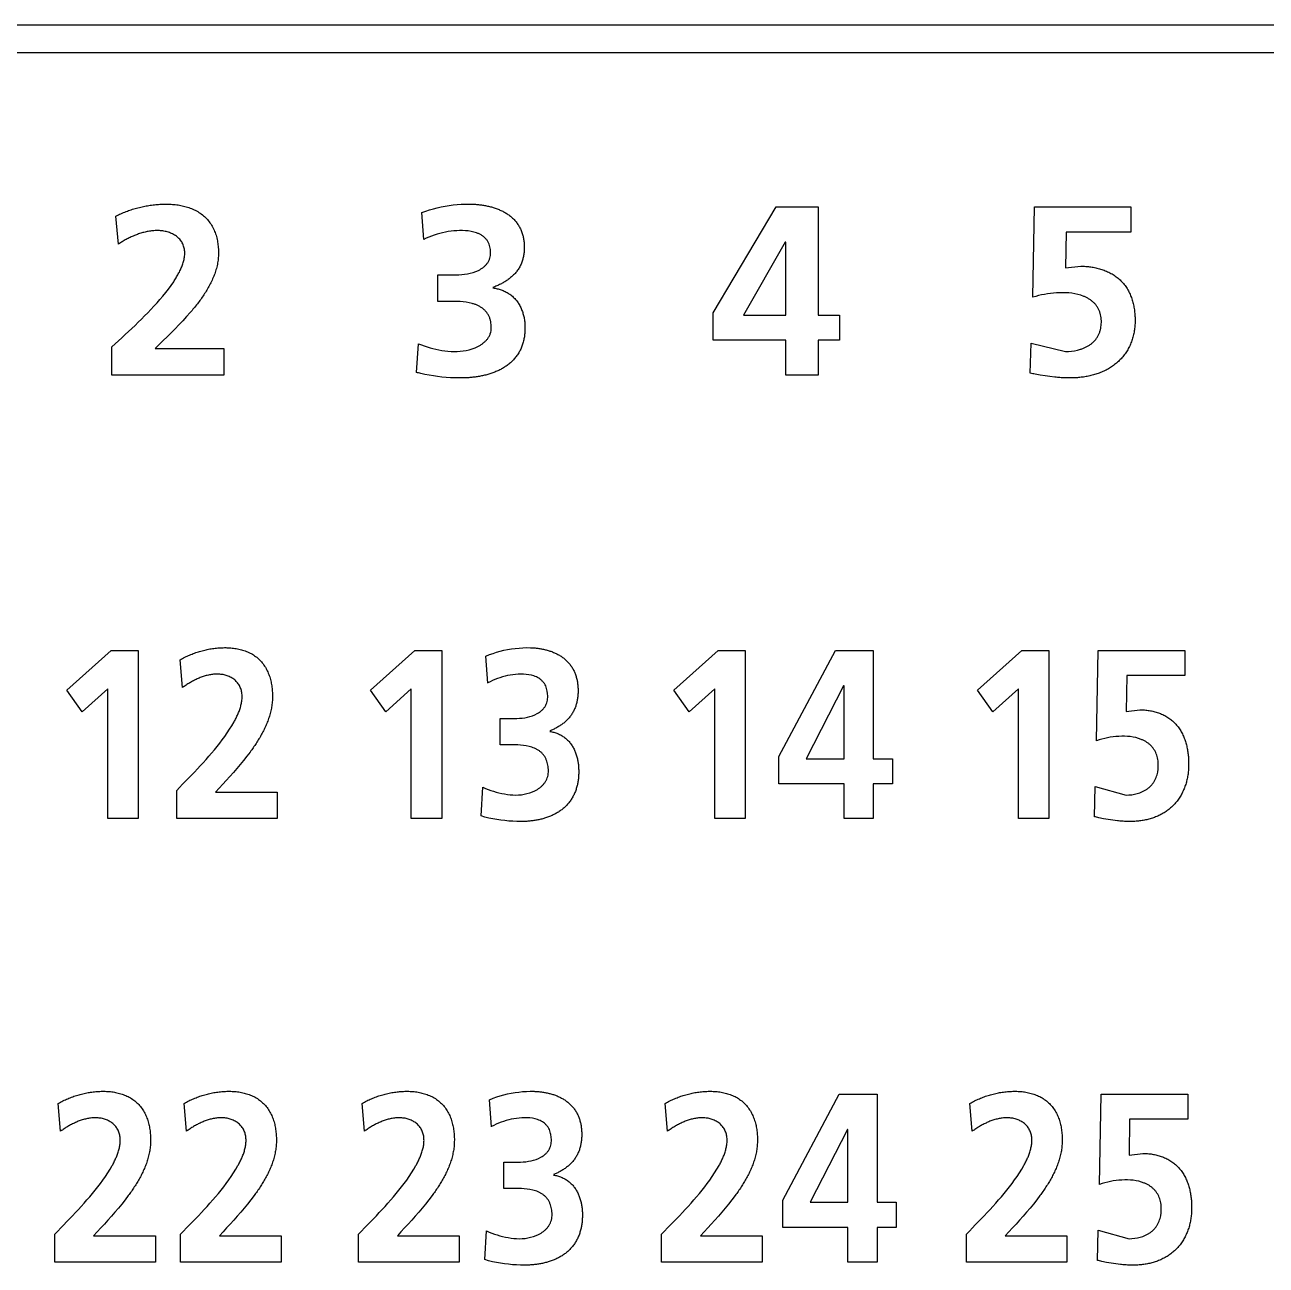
# Model space of a CAD drawing. Extents: x 147 to 432, y 261 to 358.
# Drawn here: x 264.34 to 277.62, y 288.85 to 302.13 of the extents above; entities that cross this region are included whole.
import ezdxf

# ---------------------------------------------------------------- set-up
doc = ezdxf.new("R2010")
doc.units = 0
doc.header["$MEASUREMENT"] = 0
doc.layers.get('0').update_dxf_attribs({"linetype": 'CONTINUOUS'})

msp = doc.modelspace()

# ---------------------------------------------------------------- linework, layer by layer
at = {"color": 7, "linetype": 'Continuous'}
for p, q in [((257.50511, 302.1266), (311.80602, 302.1266)), ((311.80602, 301.82653), (257.50511, 301.82653)), ((271.70545, 299.04169), (272.37828, 300.17616)), ((272.37828, 300.17616), (272.827, 300.17616)), ((272.827, 300.17616), (272.827, 299.01843)), ((275.12505, 299.20929), (275.14297, 300.17616)), ((275.14297, 300.17616), (276.17701, 300.17616)), ((276.17701, 300.17616), (276.17701, 299.90795)), ((265.33926, 299.77911), (265.31084, 300.07814)), ((268.60745, 299.82803), (268.58678, 300.1169)), ((275.48334, 299.90795), (275.47559, 299.52383)), ((276.17701, 299.90795), (275.48334, 299.90795)), ((272.47629, 299.79978), (272.03032, 299.01843)), ((272.48146, 299.79978), (272.47629, 299.79978)), ((272.48146, 299.01843), (272.48146, 299.79978)), ((275.47559, 299.52383), (275.64061, 299.54191)), ((268.75696, 299.16536), (268.75696, 299.44907)), ((268.75696, 299.44907), (268.92198, 299.44907)), ((268.93232, 299.16536), (268.75696, 299.16536)), ((271.70545, 298.75023), (271.70545, 299.04169)), ((272.03032, 299.01843), (272.48146, 299.01843)), ((272.827, 299.01843), (273.05644, 299.01843)), ((273.05644, 299.01843), (273.05644, 298.75023)), ((268.5301, 298.40486), (268.5506, 298.71165)), ((272.48146, 298.75023), (271.70545, 298.75023)), ((272.48146, 298.37644), (272.48146, 298.75023)), ((273.05644, 298.75023), (272.827, 298.75023)), ((272.827, 298.75023), (272.827, 298.37644)), ((275.09921, 298.39711), (275.10696, 298.7194)), ((275.10696, 298.7194), (275.47559, 298.62914)), ((265.26967, 298.37644), (265.26967, 298.67806)), ((265.73114, 298.66014), (266.46598, 298.66014)), ((266.46598, 298.66014), (266.46598, 298.37644)), ((266.46598, 298.37644), (265.26967, 298.37644)), ((272.827, 298.37644), (272.48146, 298.37644)), ((264.7877, 295.00421), (265.26105, 295.42709)), ((265.26105, 295.42709), (265.54872, 295.42709)), ((265.54872, 295.42709), (265.54872, 293.62737)), ((268.03763, 295.00421), (268.51081, 295.42709)), ((268.51081, 295.42709), (268.79865, 295.42709)), ((268.79865, 295.42709), (268.79865, 293.62737)), ((271.2848, 295.00421), (271.75816, 295.42709)), ((271.75816, 295.42709), (272.04582, 295.42709)), ((272.04582, 295.42709), (272.04582, 293.62737)), ((272.40721, 294.29262), (273.01286, 295.42709)), ((273.01286, 295.42709), (273.41646, 295.42709)), ((273.41646, 295.42709), (273.41646, 294.26937)), ((274.53577, 295.00421), (275.00895, 295.42709)), ((275.00895, 295.42709), (275.29662, 295.42709)), ((275.29662, 295.42709), (275.29662, 293.62737)), ((275.80821, 294.46023), (275.82458, 295.42709)), ((275.82458, 295.42709), (276.75493, 295.42709)), ((276.75493, 295.42709), (276.75493, 295.15889)), ((266.02449, 295.03004), (265.99899, 295.32908)), ((269.29113, 295.07896), (269.27252, 295.36784)), ((276.13085, 295.15889), (276.12378, 294.77476)), ((276.75493, 295.15889), (276.13085, 295.15889)), ((264.95013, 294.76959), (264.7877, 295.00421)), ((265.22385, 295.01712), (264.95013, 294.76959)), ((265.22385, 293.62737), (265.22385, 295.01712)), ((268.20006, 294.76959), (268.03763, 295.00421)), ((268.47378, 295.01712), (268.20006, 294.76959)), ((268.47378, 293.62737), (268.47378, 295.01712)), ((271.44724, 294.76959), (271.2848, 295.00421)), ((271.72095, 295.01712), (271.44724, 294.76959)), ((271.72095, 293.62737), (271.72095, 295.01712)), ((273.10088, 295.05071), (272.69953, 294.26937)), ((273.10554, 295.05071), (273.10088, 295.05071)), ((273.10554, 294.26937), (273.10554, 295.05071)), ((274.6982, 294.76959), (274.53577, 295.00421)), ((274.97192, 295.01712), (274.6982, 294.76959)), ((274.97192, 293.62737), (274.97192, 295.01712)), ((276.12378, 294.77476), (276.27227, 294.79285)), ((269.42566, 294.4163), (269.42566, 294.7)), ((269.42566, 294.7), (269.57414, 294.7)), ((269.58344, 294.4163), (269.42566, 294.4163)), ((272.40721, 294.00117), (272.40721, 294.29262)), ((272.69953, 294.26937), (273.10554, 294.26937)), ((273.41646, 294.26937), (273.62299, 294.26937)), ((273.62299, 294.26937), (273.62299, 294.00117)), ((265.96196, 293.62737), (265.96196, 293.92899)), ((269.22154, 293.6558), (269.24014, 293.96258)), ((273.10554, 294.00117), (272.40721, 294.00117)), ((273.10554, 293.62737), (273.10554, 294.00117)), ((273.41646, 294.00117), (273.41646, 293.62737)), ((273.62299, 294.00117), (273.41646, 294.00117)), ((275.78513, 293.64804), (275.79202, 293.97033)), ((275.79202, 293.97033), (276.12378, 293.88007)), ((266.37726, 293.91108), (267.03838, 293.91108)), ((267.03838, 293.91108), (267.03838, 293.62737)), ((265.54872, 293.62737), (265.22385, 293.62737)), ((267.03838, 293.62737), (265.96196, 293.62737)), ((268.79865, 293.62737), (268.47378, 293.62737)), ((272.04582, 293.62737), (271.72095, 293.62737)), ((273.41646, 293.62737), (273.10554, 293.62737)), ((275.29662, 293.62737), (274.97192, 293.62737)), ((269.3304, 290.32887), (269.3118, 290.61774)), ((272.44925, 289.54252), (273.05472, 290.67699)), ((273.05472, 290.67699), (273.45849, 290.67699)), ((273.45849, 290.67699), (273.45849, 289.51927)), ((275.84025, 289.71013), (275.85662, 290.67699)), ((275.85662, 290.67699), (276.78696, 290.67699)), ((276.78696, 290.67699), (276.78696, 290.40879)), ((264.72, 290.27995), (264.69451, 290.57898)), ((266.06686, 290.27995), (266.0412, 290.57898)), ((267.97148, 290.27995), (267.94599, 290.57898)), ((271.2159, 290.27995), (271.19041, 290.57898)), ((274.47823, 290.27995), (274.45257, 290.57898)), ((276.16271, 290.40879), (276.15582, 290.02466)), ((276.78696, 290.40879), (276.16271, 290.40879)), ((273.14292, 290.30062), (272.74156, 289.51927)), ((273.14757, 290.30062), (273.14292, 290.30062)), ((273.14757, 289.51927), (273.14757, 290.30062)), ((269.46493, 289.6662), (269.46493, 289.94991)), ((269.46493, 289.94991), (269.61341, 289.94991)), ((276.15582, 290.02466), (276.30431, 290.04275)), ((269.62272, 289.6662), (269.46493, 289.6662)), ((272.44925, 289.25107), (272.44925, 289.54252)), ((272.74156, 289.51927), (273.14757, 289.51927)), ((273.45849, 289.51927), (273.66502, 289.51927)), ((273.66502, 289.51927), (273.66502, 289.25107)), ((264.6573, 288.87728), (264.6573, 289.17889)), ((265.07261, 289.16098), (265.73389, 289.16098)), ((265.73389, 289.16098), (265.73389, 288.87728)), ((266.00416, 288.87728), (266.00416, 289.17889)), ((266.41947, 289.16098), (267.08058, 289.16098)), ((267.08058, 289.16098), (267.08058, 288.87728)), ((267.90878, 288.87728), (267.90878, 289.17889)), ((268.32409, 289.16098), (268.98537, 289.16098)), ((268.98537, 289.16098), (268.98537, 288.87728)), ((269.26081, 288.9057), (269.27924, 289.21248)), ((271.1532, 288.87728), (271.1532, 289.17889)), ((271.56851, 289.16098), (272.22979, 289.16098)), ((272.22979, 289.16098), (272.22979, 288.87728)), ((273.14757, 289.25107), (272.44925, 289.25107)), ((273.14757, 288.87728), (273.14757, 289.25107)), ((273.45849, 289.25107), (273.45849, 288.87728)), ((273.66502, 289.25107), (273.45849, 289.25107)), ((274.41553, 288.87728), (274.41553, 289.17889)), ((274.83084, 289.16098), (275.49195, 289.16098)), ((275.49195, 289.16098), (275.49195, 288.87728)), ((275.81717, 288.89795), (275.82406, 289.22023)), ((275.82406, 289.22023), (276.15582, 289.12997)), ((265.73389, 288.87728), (264.6573, 288.87728)), ((267.08058, 288.87728), (266.00416, 288.87728)), ((268.98537, 288.87728), (267.90878, 288.87728)), ((272.22979, 288.87728), (271.1532, 288.87728)), ((273.45849, 288.87728), (273.14757, 288.87728)), ((275.49195, 288.87728), (274.41553, 288.87728))]:
    msp.add_line(p, q, dxfattribs=at)
for points in [[(265.31084, 300.07814, -0.012798), (265.364811, 300.103814, -0.012613), (265.420022, 300.126702, -0.012364), (265.476306, 300.146809, -0.012262), (265.533511, 300.164123, -0.012268), (265.591495, 300.178612, -0.012387), (265.650123, 300.190227, -0.012534), (265.70892, 300.198858, -0.012957), (265.768419, 300.204514, -0.013388), (265.82813, 300.207039, -0.014825), (265.887886, 300.206209, -0.017167), (265.947467, 300.201562, -0.019755), (266.00654, 300.192539, -0.022338), (266.063967, 300.178747, -0.025989), (266.120446, 300.159261, -0.029446), (266.174416, 300.133648, -0.032793), (266.224775, 300.101527, -0.035257), (266.270308, 300.062879, -0.035342), (266.309316, 300.018894, -0.034977), (266.342241, 299.969067, -0.032674), (266.368145, 299.915244, -0.029471), (266.387184, 299.85862, -0.025165), (266.399907, 299.800249, -0.021548), (266.407198, 299.740938, -0.022114), (266.4093, 299.6811, -0.022816), (266.406034, 299.62143, -0.023834), (266.39723, 299.562329, -0.022384), (266.382929, 299.504324, -0.019213), (266.363855, 299.447687, -0.016814), (266.340767, 299.392559, -0.014773), (266.314246, 299.338999, -0.012905), (266.284807, 299.286988, -0.011122), (266.252901, 299.236446, -0.009632), (266.218932, 299.187266, -0.008343), (266.183218, 299.139339, -0.007193), (266.146036, 299.092539, -0.006216), (266.107612, 299.046753), (266.068147, 299.001861), (266.027813, 298.957749), (265.986688, 298.914223), (265.945053, 298.871336), (265.902945, 298.828911), (265.860495, 298.786831), (265.817864, 298.744932), (265.775171, 298.703097), (265.732388, 298.661354)], [(268.58678, 300.1169), (268.627388, 300.131966), (268.668518, 300.145545), (268.710097, 300.15768), (268.75206, 300.168415), (268.79383, 300.177676), (268.83639, 300.185724), (268.879177, 300.19246), (268.922147, 300.197908), (268.965259, 300.202088), (269.008475, 300.205002), (269.051756, 300.206715), (269.095067, 300.207128), (269.138363, 300.20591, -0.011308), (269.181649, 300.202827, -0.011566), (269.224665, 300.197774, -0.011993), (269.267396, 300.190709, -0.013115), (269.309718, 300.18151, -0.014408), (269.35147, 300.170002, -0.015987), (269.392444, 300.155979, -0.017812), (269.432379, 300.139228, -0.01998), (269.470933, 300.119512, -0.022237), (269.507687, 300.096618, -0.024703), (269.54213, 300.070385, -0.02664), (269.573695, 300.040751, -0.028505), (269.601807, 300.00783, -0.028869), (269.625944, 299.971892, -0.028862), (269.645785, 299.933415, -0.027351), (269.661157, 299.892948, -0.024848), (269.67204, 299.851831, -0.023108), (269.679046, 299.809107, -0.020515), (269.682306, 299.765925, -0.018616), (269.682205, 299.722608, -0.02108), (269.678685, 299.679446, -0.023791), (269.671311, 299.636781, -0.026489), (269.65969, 299.595073, -0.028367), (269.643573, 299.554892, -0.029223), (269.622924, 299.516842, -0.028968), (269.597982, 299.481457, -0.027658), (269.568877, 299.448758, -0.024777), (269.536861, 299.419607, -0.021799), (269.502267, 299.393563, -0.018903), (269.465668, 299.370411, -0.016115), (269.427537, 299.34988, -0.01283), (269.388278, 299.331585, -0.013249), (269.34745, 299.31505)], [(265.26967, 298.67806), (265.304736, 298.711075), (265.339969, 298.743911), (265.375375, 298.776559), (265.410803, 298.809185), (265.446098, 298.841954), (265.481203, 298.874927), (265.516097, 298.908123), (265.550754, 298.941566), (265.585136, 298.975292), (265.619202, 299.009337), (265.652911, 299.043735), (265.686216, 299.078523), (265.719071, 299.113738), (265.751423, 299.149415), (265.783199, 299.185606), (265.814319, 299.222362), (265.844693, 299.259734), (265.874193, 299.297799), (265.902659, 299.336642), (265.929921, 299.376344, 0.010051), (265.955713, 299.417018, 0.01188), (265.979693, 299.458777, 0.014606), (266.00145, 299.501708, 0.019132), (266.020255, 299.545988, 0.023671), (266.035222, 299.59176, 0.031258), (266.045144, 299.638955, 0.040695), (266.048201, 299.686977, 0.04914), (266.042614, 299.734736, 0.056064), (266.027167, 299.780248, 0.057806), (266.001788, 299.821056, 0.053476), (265.967992, 299.855242, 0.046197), (265.928079, 299.882074, 0.039254), (265.884177, 299.901759, 0.033903), (265.83787, 299.914859, 0.030975), (265.790256, 299.921904, 0.027133), (265.742139, 299.923336, 0.022184), (265.694107, 299.920026, 0.020435), (265.646522, 299.912677, 0.018541), (265.599654, 299.901636, 0.016666), (265.553867, 299.887387, 0.014997), (265.508884, 299.870198, 0.013417), (265.464948, 299.850483, 0.011998), (265.422069, 299.828563, 0.010682), (265.380229, 299.804717, 0.009951), (265.33926, 299.77911)], [(268.92198, 299.44907), (268.952674, 299.449446), (268.98334, 299.450873), (269.013946, 299.453314), (269.044441, 299.456866), (269.074756, 299.461703), (269.1048, 299.468005), (269.134451, 299.475956), (269.163527, 299.485794), (269.191776, 299.497798, 0.024419), (269.21883, 299.512285, 0.029077), (269.244185, 299.529567, 0.034119), (269.267155, 299.549906, 0.039168), (269.286904, 299.573369, 0.041629), (269.302607, 299.59971, 0.042233), (269.313661, 299.628322, 0.040453), (269.319831, 299.658353, 0.031327), (269.321631, 299.688981, 0.028241), (269.31988, 299.719621, 0.029768), (269.314603, 299.74985, 0.03519), (269.305479, 299.779141, 0.039339), (269.29207, 299.806724, 0.041022), (269.274411, 299.831799, 0.039513), (269.252959, 299.85372, 0.036457), (269.227846, 299.872559, 0.030911), (269.201049, 299.887505, 0.026159), (269.172722, 299.89931, 0.022025), (269.143387, 299.908338), (269.113415, 299.91496), (269.083056, 299.919508), (269.052478, 299.922234), (269.021801, 299.923381), (268.9911, 299.923226), (268.960425, 299.921963), (268.92981, 299.919672), (268.899292, 299.916332), (268.868905, 299.911948), (268.838686, 299.906531), (268.808669, 299.900089), (268.778886, 299.892636), (268.748934, 299.884055), (268.71972, 299.874616), (268.690833, 299.864219), (268.6623, 299.852887), (268.634146, 299.840644), (268.60745, 299.82803)], [(275.64061, 299.54191, -0.017477), (275.694074, 299.540143, -0.017277), (275.747298, 299.534679, -0.018758), (275.799988, 299.525405, -0.020452), (275.851786, 299.512036, -0.022377), (275.902396, 299.494235, -0.024411), (275.950979, 299.471854, -0.026389), (275.997033, 299.444656, -0.028207), (276.039848, 299.412605, -0.02898), (276.078719, 299.37587, -0.029318), (276.113034, 299.334854, -0.028202), (276.142422, 299.290167, -0.026646), (276.16672, 299.242519, -0.024466), (276.186037, 299.192636, -0.021922), (276.200631, 299.14118, -0.019006), (276.210974, 299.088691, -0.017117), (276.217537, 299.035592, -0.016313), (276.220539, 298.982177, -0.015927), (276.220112, 298.928665, -0.018784), (276.215993, 298.875319, -0.021452), (276.207574, 298.822497, -0.022031), (276.194598, 298.770601, -0.022781), (276.177033, 298.72007, -0.02381), (276.154847, 298.671396, -0.024399), (276.128068, 298.625092, -0.024774), (276.096873, 298.581639, -0.024556), (276.061545, 298.541475, -0.02426), (276.022469, 298.504946, -0.023292), (275.980099, 298.472292, -0.022312), (275.934928, 298.443637, -0.02092), (275.887449, 298.418986, -0.019582), (275.838129, 298.398259, -0.018084), (275.787387, 298.3813, -0.016692), (275.73559, 298.367907, -0.01537), (275.68304, 298.357859, -0.014105), (275.629983, 298.350923, -0.012914), (275.576625, 298.346862, -0.011761), (275.523132, 298.345437, -0.009922), (275.469631, 298.346361, -0.008161), (275.416196, 298.349193, -0.007143), (275.363024, 298.353642), (275.309842, 298.359562), (275.256829, 298.36685), (275.204019, 298.375481), (275.151457, 298.385509, -0.007936), (275.09921, 298.39711)], [(269.34745, 299.30989, -0.026641), (269.392634, 299.30161, -0.026501), (269.436713, 299.288601, -0.029829), (269.479044, 299.270739, -0.03182), (269.51884, 299.247783, -0.032791), (269.555336, 299.219878, -0.032886), (269.587855, 299.187428, -0.031752), (269.615923, 299.151055, -0.029813), (269.639311, 299.111507, -0.027547), (269.658014, 299.069535, -0.02519), (269.672195, 299.025825, -0.022897), (269.682121, 298.980949, -0.021124), (269.688065, 298.935377, -0.018705), (269.690352, 298.88948, -0.017454), (269.689375, 298.843532, -0.019184), (269.685038, 298.797775, -0.021043), (269.677041, 298.752517, -0.022842), (269.665105, 298.708126, -0.024826), (269.649005, 298.665083, -0.026086), (269.628589, 298.623915, -0.026412), (269.603974, 298.585108, -0.026414), (269.575388, 298.549129, -0.025119), (269.543251, 298.516277, -0.02381), (269.508053, 298.486728, -0.02178), (269.470309, 298.460504, -0.019886), (269.430511, 298.437509, -0.017959), (269.389088, 298.417589, -0.016172), (269.346401, 298.400536, -0.014677), (269.302744, 298.386146, -0.013273), (269.258351, 298.374215, -0.012166), (269.213408, 298.364556, -0.011135), (269.168063, 298.356999, -0.010574), (269.122433, 298.351415, -0.010074), (269.076611, 298.347719), (269.030678, 298.345798), (268.984707, 298.345493), (268.938746, 298.346504), (268.892819, 298.34855), (268.846949, 298.351627), (268.801159, 298.355715), (268.755472, 298.360834), (268.709919, 298.367027), (268.664538, 298.374373), (268.619382, 298.382995), (268.574527, 298.393066, -0.009871), (268.5301, 298.40486)], [(275.47559, 298.62914), (275.508294, 298.630012), (275.540901, 298.632745), (275.573296, 298.637355), (275.605339, 298.643971), (275.636861, 298.652733, 0.01924), (275.667655, 298.663786, 0.02129), (275.69745, 298.677294, 0.023524), (275.725917, 298.693411, 0.025927), (275.752651, 298.712259, 0.028107), (275.777197, 298.733877, 0.029818), (275.799066, 298.758195, 0.030926), (275.817829, 298.784981, 0.030477), (275.833158, 298.813871, 0.029583), (275.84491, 298.844392, 0.027144), (275.853132, 298.876052, 0.024805), (275.858024, 298.908388, 0.02221), (275.859859, 298.941045, 0.021681), (275.858878, 298.973757, 0.024967), (275.854859, 299.006221, 0.027941), (275.847424, 299.038073, 0.030475), (275.836332, 299.06884, 0.031886), (275.821476, 299.097976, 0.032434), (275.803009, 299.124965, 0.030988), (275.781264, 299.149395, 0.029098), (275.756742, 299.171038, 0.026202), (275.729979, 299.189846, 0.02342), (275.701482, 299.20591, 0.020658), (275.671678, 299.219407), (275.640914, 299.230543), (275.609452, 299.239529), (275.577496, 299.246562), (275.545199, 299.25182), (275.512677, 299.255431), (275.48002, 299.257506), (275.44734, 299.25821), (275.414211, 299.257743), (275.381361, 299.256331), (275.348762, 299.25396), (275.316382, 299.250615), (275.284193, 299.246283), (275.252163, 299.240947), (275.220264, 299.234595), (275.188465, 299.227211), (275.156737, 299.218781), (275.12505, 299.20929)], [(268.5506, 298.71165), (268.581102, 298.699994), (268.61187, 298.689059), (268.642898, 298.678885), (268.674181, 298.669524), (268.705708, 298.661022), (268.737465, 298.653426), (268.769435, 298.646783), (268.801596, 298.641139), (268.833922, 298.636532), (268.866214, 298.633024), (268.898778, 298.630619), (268.931404, 298.629295), (268.964054, 298.629383), (268.997352, 298.631344), (269.029768, 298.635228), (269.061913, 298.640948), (269.09369, 298.64845), (269.124969, 298.657806), (269.155587, 298.669137, 0.018831), (269.185328, 298.6826, 0.021556), (269.213886, 298.698412, 0.025287), (269.240838, 298.716821, 0.029774), (269.26561, 298.738068, 0.034911), (269.287425, 298.762326, 0.039247), (269.305417, 298.789533, 0.042736), (269.318718, 298.819332, 0.044706), (269.326575, 298.850961, 0.034988), (269.32937, 298.88442, 0.027689), (269.32811, 298.917041, 0.026054), (269.323361, 298.949333, 0.029638), (269.315123, 298.98092, 0.03548), (269.302843, 299.011144, 0.037307), (269.286309, 299.039269, 0.037292), (269.265745, 299.064599, 0.035582), (269.241718, 299.08667, 0.031417), (269.214951, 299.105336, 0.027153), (269.186179, 299.120745, 0.02288), (269.155972, 299.133224, 0.01923), (269.124858, 299.143109), (269.093123, 299.150783), (269.061718, 299.156432), (269.029335, 299.160585), (268.996801, 299.163363), (268.964183, 299.164965), (268.93232, 299.16536)], [(265.99899, 295.32908, -0.0141), (266.049154, 295.35553, -0.013998), (266.100727, 295.379115, -0.013914), (266.153535, 295.399789, -0.013958), (266.207413, 295.417491, -0.01412), (266.262198, 295.432142, -0.0144), (266.317729, 295.443647, -0.014806), (266.373836, 295.451894, -0.015108), (266.429725, 295.456715, -0.016209), (266.486413, 295.458065, -0.018525), (266.543059, 295.455501, -0.021445), (266.599316, 295.448425, -0.024598), (266.654679, 295.43621, -0.02795), (266.708452, 295.418263, -0.031382), (266.759712, 295.394071, -0.034238), (266.80736, 295.363389, -0.03556), (266.850266, 295.326366, -0.03535), (266.887471, 295.283618, -0.033703), (266.918422, 295.236143, -0.030529), (266.943047, 295.185087, -0.027162), (266.961629, 295.131527, -0.023586), (266.974677, 295.076358, -0.019451), (266.982941, 295.020259, -0.018592), (266.986982, 294.9637, -0.019083), (266.986756, 294.906996, -0.019881), (266.982121, 294.850475, -0.020687), (266.972914, 294.79453, -0.018648), (266.959316, 294.739485, -0.016315), (266.941906, 294.685511, -0.01463), (266.921196, 294.632715, -0.013072), (266.897596, 294.581147, -0.011589), (266.871482, 294.530805, -0.010136), (266.843206, 294.481641, -0.008923), (266.81308, 294.433588, -0.007786), (266.781483, 294.38674, -0.006826), (266.748411, 294.340663), (266.714173, 294.295446), (266.678946, 294.250995), (266.642885, 294.207218), (266.606132, 294.164019), (266.56881, 294.121311), (266.531027, 294.07901), (266.492907, 294.037012), (266.454614, 293.995173), (266.416261, 293.953388), (266.37726, 293.91108)], [(269.27252, 295.36784), (269.310043, 295.383288), (269.348162, 295.397203), (269.386796, 295.409618), (269.425871, 295.420565), (269.465322, 295.430071), (269.504744, 295.438096), (269.544766, 295.444798), (269.584995, 295.450122), (269.626284, 295.454153), (269.666782, 295.456726), (269.707342, 295.458007), (269.747919, 295.457725, -0.012415), (269.788448, 295.45555, -0.013238), (269.828799, 295.451283, -0.013454), (269.868866, 295.444871, -0.014458), (269.908513, 295.436242, -0.015791), (269.947674, 295.425203, -0.017317), (269.985912, 295.411637, -0.019013), (270.023063, 295.395334, -0.020977), (270.058792, 295.376118, -0.022927), (270.092694, 295.353841, -0.024752), (270.124322, 295.32844, -0.026189), (270.153189, 295.299946, -0.026953), (270.178875, 295.268551, -0.027053), (270.201001, 295.23456, -0.026077), (270.219405, 295.19841, -0.024858), (270.23402, 295.160575, -0.022659), (270.244983, 295.121516, -0.020658), (270.252528, 295.081654, -0.018541), (270.256928, 295.041325, -0.01647), (270.258497, 295.000779, -0.016179), (270.257471, 294.960205, -0.018469), (270.25364, 294.919815, -0.020771), (270.246656, 294.879851, -0.023128), (270.236193, 294.840655, -0.025124), (270.222005, 294.802652, -0.02639), (270.203973, 294.766317, -0.026912), (270.182164, 294.732116, -0.026721), (270.156437, 294.699973, -0.024671), (270.127971, 294.671072, -0.022365), (270.096909, 294.644977, -0.019883), (270.063752, 294.621594, -0.017287), (270.028948, 294.600744, -0.013999), (269.992904, 294.582104, -0.013788), (269.95706, 294.56599)], [(265.96196, 293.92899), (265.99351, 293.962018), (266.02523, 293.994883), (266.057126, 294.027577), (266.089044, 294.06025), (266.120829, 294.093052), (266.152424, 294.126037), (266.183808, 294.159223), (266.214955, 294.192631), (266.245829, 294.226291), (266.276392, 294.260235), (266.306601, 294.294493), (266.336416, 294.329095), (266.365791, 294.364071), (266.394677, 294.399451), (266.423011, 294.435275), (266.450718, 294.471586), (266.477721, 294.508422), (266.503907, 294.545842), (266.529141, 294.58391), (266.553279, 294.622685), (266.576107, 294.662247, 0.010683), (266.59735, 294.702676, 0.012619), (266.616694, 294.744031, 0.016174), (266.633622, 294.786413, 0.019779), (266.647466, 294.829914, 0.024905), (266.657434, 294.874545, 0.03201), (266.662274, 294.91996, 0.039224), (266.660608, 294.965558, 0.046082), (266.651233, 295.010196, 0.052012), (266.633311, 295.05212, 0.052653), (266.607547, 295.088629, 0.051179), (266.57411, 295.119629, 0.046109), (266.53529, 295.143575, 0.04167), (266.491999, 295.160732, 0.036716), (266.447476, 295.170746, 0.033808), (266.401978, 295.174358, 0.027221), (266.357253, 295.172437, 0.024091), (266.312067, 295.165887, 0.021923), (266.267676, 295.155191, 0.019427), (266.224316, 295.140868, 0.017113), (266.182115, 295.123417, 0.015039), (266.141119, 295.103293, 0.01321), (266.101322, 295.080888, 0.011594), (266.062686, 295.056533, 0.010776), (266.02449, 295.03004)], [(269.57414, 294.7), (269.60261, 294.700406), (269.631046, 294.701925), (269.659409, 294.70452), (269.687633, 294.708308), (269.715637, 294.713471), (269.743307, 294.720191), (269.770496, 294.728654), (269.796986, 294.73909), (269.822487, 294.751747, 0.026777), (269.8466, 294.766876, 0.030772), (269.868816, 294.784667, 0.034385), (269.888521, 294.805201, 0.037618), (269.905173, 294.828493, 0.03755), (269.918066, 294.853857, 0.036471), (269.927059, 294.880859, 0.034035), (269.93215, 294.90885, 0.026571), (269.93381, 294.9372), (269.932707, 294.965653), (269.928882, 294.993863, 0.028647), (269.922112, 295.021513, 0.033671), (269.91195, 295.048095, 0.036827), (269.898159, 295.072984, 0.037992), (269.880795, 295.095525, 0.037382), (269.860223, 295.115183, 0.033867), (269.837552, 295.131378, 0.030485), (269.812459, 295.144812, 0.026386), (269.786, 295.155312), (269.758639, 295.163183), (269.730715, 295.168748), (269.702461, 295.172295), (269.67404, 295.17406), (269.645564, 295.174337), (269.617292, 295.173393), (269.588888, 295.171345), (269.560585, 295.168192), (269.532427, 295.163934), (269.504802, 295.15866), (269.477054, 295.152253), (269.44957, 295.144794), (269.422387, 295.136305), (269.39583, 295.126924), (269.369339, 295.116471), (269.34324, 295.105077), (269.317554, 295.092777), (269.292306, 295.079601)], [(276.27227, 294.79285, -0.020167), (276.322505, 294.790917, -0.020087), (276.372435, 294.784965, -0.021727), (276.421689, 294.774871, -0.023447), (276.469828, 294.760376, -0.02524), (276.516328, 294.741269, -0.027014), (276.56058, 294.717422, -0.028219), (276.601925, 294.688832, -0.029079), (276.639722, 294.655698, -0.028633), (276.673456, 294.61843, -0.027635), (276.702767, 294.577596, -0.025758), (276.727568, 294.533866, -0.023603), (276.747928, 294.4879, -0.021278), (276.764092, 294.440287, -0.018848), (276.77638, 294.391538, -0.016312), (276.785215, 294.342035, -0.014583), (276.791006, 294.29208, -0.013913), (276.793942, 294.241881, -0.013344), (276.794143, 294.191588, -0.015239), (276.791502, 294.141363, -0.017768), (276.785552, 294.091437, -0.018713), (276.775963, 294.042081, -0.019416), (276.762643, 293.993594, -0.020541), (276.7455, 293.946325, -0.021759), (276.724424, 293.900678, -0.022615), (276.699386, 293.857079, -0.023417), (276.670442, 293.81597, -0.023843), (276.63775, 293.777775, -0.023998), (276.601549, 293.74289, -0.02375), (276.562188, 293.711611, -0.023102), (276.520066, 293.684164, -0.022204), (276.475632, 293.660637, -0.020983), (276.42933, 293.641038, -0.019647), (276.381588, 293.625259, -0.018271), (276.332789, 293.613146, -0.017164), (276.282367, 293.604362, -0.015478), (276.232362, 293.598982, -0.014094), (276.182125, 293.596566, -0.012442), (276.131835, 293.596834, -0.00982), (276.081606, 293.599313, -0.008511), (276.031499, 293.603629), (275.9818, 293.609526), (275.932057, 293.616941), (275.882552, 293.625806), (275.833339, 293.636167, -0.008959), (275.78513, 293.64804)], [(269.95706, 294.56082, -0.029944), (269.999221, 294.552125, -0.03017), (270.040063, 294.538452, -0.032997), (270.078849, 294.519756, -0.033734), (270.114703, 294.496102, -0.033405), (270.147132, 294.467775, -0.032028), (270.175579, 294.435451, -0.030251), (270.200258, 294.399158, -0.026972), (270.220253, 294.361012, -0.024359), (270.236234, 294.321014, -0.021931), (270.248454, 294.279709, -0.019851), (270.257242, 294.237269, -0.018146), (270.262752, 294.194542, -0.016277), (270.265299, 294.151545, -0.014501), (270.265216, 294.108467, -0.015713), (270.26254, 294.065468, -0.017207), (270.257042, 294.022743, -0.018796), (270.248486, 293.980516, -0.020643), (270.236633, 293.939097, -0.022588), (270.22125, 293.898865, -0.023628), (270.202212, 293.860224, -0.024687), (270.17954, 293.823601, -0.024795), (270.153342, 293.789411, -0.024453), (270.123912, 293.757959, -0.023559), (270.09159, 293.729488, -0.022173), (270.056756, 293.704051, -0.020631), (270.019919, 293.68172, -0.018918), (269.981431, 293.662366, -0.01735), (269.941641, 293.645851, -0.015857), (269.900842, 293.632011, -0.014529), (269.859277, 293.620671, -0.013348), (269.817145, 293.611664, -0.012448), (269.774604, 293.604833, -0.011898), (269.731782, 293.600081, -0.011132), (269.688783, 293.597313), (269.64614, 293.59637), (269.6031, 293.596988), (269.559186, 293.59883), (269.516198, 293.601765), (269.473299, 293.605796), (269.430519, 293.610934), (269.387892, 293.617222), (269.345465, 293.624737), (269.303301, 293.633606), (269.26149, 293.644012), (269.22154, 293.6558)], [(276.12378, 293.88007), (276.154296, 293.881013), (276.184693, 293.883951), (276.214825, 293.888908), (276.244523, 293.896007), (276.27313, 293.905204, 0.021609), (276.30133, 293.916911, 0.023493), (276.328358, 293.931108, 0.025282), (276.353875, 293.947869, 0.026985), (276.377499, 293.967203, 0.028207), (276.398851, 293.989019, 0.028601), (276.41758, 294.013124, 0.028544), (276.433438, 294.039207, 0.027179), (276.446294, 294.066895, 0.025654), (276.456155, 294.095787, 0.02329), (276.463146, 294.125508), (276.467475, 294.155728), (276.469368, 294.186199), (276.469043, 294.21674), (276.466405, 294.247162, 0.022984), (276.461141, 294.277285, 0.025369), (276.453008, 294.306712, 0.027802), (276.441795, 294.335106, 0.029159), (276.427428, 294.362041, 0.030011), (276.409969, 294.387078, 0.029507), (276.389661, 294.40987, 0.028115), (276.366857, 294.430163, 0.026205), (276.341985, 294.447867, 0.023798), (276.315468, 294.462999, 0.021499), (276.287689, 294.475674), (276.258968, 294.486043), (276.229564, 294.494281), (276.199679, 294.500563), (276.16947, 294.505039), (276.138539, 294.50785), (276.108022, 294.509057), (276.077481, 294.508931), (276.046963, 294.507745), (276.016502, 294.505541), (275.986136, 294.502274), (275.955906, 294.497932), (275.92585, 294.492507), (275.89601, 294.486003), (275.866422, 294.478433), (275.836787, 294.469718), (275.80821, 294.46023)], [(269.24014, 293.96258), (269.268037, 293.950727), (269.296234, 293.939605), (269.324724, 293.92926), (269.353504, 293.91975), (269.382563, 293.911128), (269.411884, 293.90345), (269.441449, 293.896769), (269.471232, 293.891142), (269.50181, 293.886534), (269.531935, 293.883191), (269.561596, 293.881059), (269.591889, 293.880074), (269.622188, 293.88076), (269.652374, 293.883442), (269.68231, 293.888158), (269.711891, 293.894755), (269.740988, 293.903228), (269.769444, 293.913651), (269.797061, 293.926126), (269.823574, 293.940798, 0.024319), (269.848636, 293.957824, 0.027641), (269.871797, 293.977355, 0.03138), (269.892489, 293.999462, 0.034409), (269.910088, 294.024106, 0.036739), (269.924019, 294.051001, 0.038), (269.933794, 294.079673, 0.035831), (269.939142, 294.109461, 0.02676), (269.940737, 294.139719, 0.022952), (269.939389, 294.169993, 0.021813), (269.935341, 294.200023, 0.025045), (269.928554, 294.229559, 0.030374), (269.918543, 294.258148, 0.033176), (269.904984, 294.285234, 0.035023), (269.887849, 294.310209, 0.035253), (269.867388, 294.332539, 0.032925), (269.844068, 294.35187, 0.02983), (269.818503, 294.368123, 0.025869), (269.791286, 294.381438, 0.022155), (269.762917, 294.392084), (269.73377, 294.400385), (269.704115, 294.406639), (269.674142, 294.41112), (269.643633, 294.41414), (269.613366, 294.41586), (269.58344, 294.4163)], [(264.69451, 290.57898, -0.014149), (264.74466, 290.605449, -0.014041), (264.796225, 290.629045, -0.013947), (264.849028, 290.649722, -0.013981), (264.902902, 290.667421, -0.014134), (264.957686, 290.682065, -0.014405), (265.013215, 290.693562, -0.014801), (265.069319, 290.7018, -0.015085), (265.125191, 290.706615, -0.016194), (265.181876, 290.707965, -0.018532), (265.238518, 290.705402, -0.021466), (265.294772, 290.698324, -0.024615), (265.35013, 290.686103, -0.027965), (265.403896, 290.668147, -0.031395), (265.455147, 290.643944, -0.034245), (265.502784, 290.61325, -0.035561), (265.545676, 290.576217, -0.035344), (265.582866, 290.533461, -0.033692), (265.613804, 290.485981, -0.030518), (265.638416, 290.434923, -0.027152), (265.656989, 290.381364, -0.023576), (265.67003, 290.326196, -0.019444), (265.678287, 290.270099, -0.018591), (265.682324, 290.213544, -0.019082), (265.682094, 290.156844, -0.019881), (265.677455, 290.100327, -0.020685), (265.668245, 290.044386, -0.018645), (265.654645, 289.989345, -0.016312), (265.637233, 289.935375, -0.014628), (265.616523, 289.882583, -0.01307), (265.592922, 289.831019, -0.011587), (265.566809, 289.78068, -0.010135), (265.538534, 289.73152, -0.008922), (265.508409, 289.68347, -0.007782), (265.476824, 289.63664, -0.006825), (265.443754, 289.590566), (265.409519, 289.545351), (265.374295, 289.500903), (265.338236, 289.457127), (265.301486, 289.413931), (265.264167, 289.371225), (265.226387, 289.328926), (265.18827, 289.286931), (265.14998, 289.245093), (265.11163, 289.20331), (265.07261, 289.16098)], [(266.0412, 290.57898, -0.014103), (266.091363, 290.605431, -0.014001), (266.142936, 290.629016, -0.013915), (266.195744, 290.64969, -0.013959), (266.249621, 290.667391, -0.01412), (266.304406, 290.682042, -0.0144), (266.359936, 290.693547, -0.014806), (266.416043, 290.701794, -0.015107), (266.471927, 290.706615, -0.016209), (266.528615, 290.707965, -0.018525), (266.58526, 290.705401, -0.021445), (266.641518, 290.698324, -0.024598), (266.69688, 290.68611, -0.02795), (266.750653, 290.668163, -0.031382), (266.801912, 290.643971, -0.034238), (266.84956, 290.613289, -0.03556), (266.892466, 290.576266, -0.03535), (266.92967, 290.533518, -0.033703), (266.960621, 290.486044, -0.030529), (266.985246, 290.434988, -0.027162), (267.003829, 290.381429, -0.023586), (267.016877, 290.32626, -0.019451), (267.02514, 290.270161, -0.018592), (267.029182, 290.213603, -0.019083), (267.028956, 290.156899, -0.019881), (267.024322, 290.100379, -0.020687), (267.015115, 290.044434, -0.018648), (267.001518, 289.989389, -0.016315), (266.984108, 289.935415, -0.01463), (266.963398, 289.88262, -0.013071), (266.939798, 289.831052, -0.011589), (266.913686, 289.78071, -0.010136), (266.885409, 289.731546, -0.008923), (266.855285, 289.683493, -0.007786), (266.823684, 289.63664, -0.006825), (266.790613, 289.590564), (266.756375, 289.545346), (266.721149, 289.500895), (266.685088, 289.457118), (266.648336, 289.413919), (266.611015, 289.371211), (266.573232, 289.32891), (266.535113, 289.286912), (266.496821, 289.245072), (266.458469, 289.203287), (266.41947, 289.16098)], [(267.94599, 290.57898, -0.014149), (267.99614, 290.60545, -0.014041), (268.047705, 290.629045, -0.013947), (268.100509, 290.649723, -0.013982), (268.154384, 290.667421, -0.014134), (268.209168, 290.682065, -0.014405), (268.264697, 290.693562, -0.014801), (268.320802, 290.7018, -0.015084), (268.376671, 290.706615, -0.016195), (268.433357, 290.707965, -0.018532), (268.489999, 290.705402, -0.021466), (268.546253, 290.698323, -0.024616), (268.601612, 290.686103, -0.027966), (268.655378, 290.668146, -0.031395), (268.706629, 290.643943, -0.034246), (268.754266, 290.613249, -0.035561), (268.797158, 290.576215, -0.035344), (268.834349, 290.533458, -0.033692), (268.865286, 290.485978, -0.030518), (268.889898, 290.434919, -0.027152), (268.908471, 290.381359, -0.023576), (268.921511, 290.326191, -0.019445), (268.929768, 290.270094, -0.018589), (268.933804, 290.213538, -0.019077), (268.933574, 290.156837, -0.019874), (268.928937, 290.100319, -0.020677), (268.91973, 290.044378, -0.018639), (268.906134, 289.989335, -0.016309), (268.888728, 289.935363, -0.014627), (268.868023, 289.882568, -0.01307), (268.844428, 289.831001, -0.011589), (268.818321, 289.780659, -0.010137), (268.79005, 289.731496, -0.008925), (268.759929, 289.683443, -0.007781), (268.728368, 289.63664, -0.00683), (268.695301, 289.590563), (268.661068, 289.545347), (268.625845, 289.500896), (268.589786, 289.457121), (268.553035, 289.413925), (268.515713, 289.37122), (268.477929, 289.328925), (268.439806, 289.286934), (268.401508, 289.245103), (268.363149, 289.203328), (268.32409, 289.16098)], [(269.3118, 290.61774), (269.349325, 290.63319), (269.387447, 290.647106), (269.426083, 290.659522), (269.46516, 290.670471), (269.504613, 290.679978), (269.543998, 290.687997), (269.584023, 290.694702), (269.624255, 290.700028), (269.665468, 290.704053), (269.705969, 290.706628), (269.746531, 290.707907), (269.787111, 290.707623, -0.012389), (269.827594, 290.70545, -0.013223), (269.867948, 290.701187, -0.013445), (269.908018, 290.694779, -0.01445), (269.94767, 290.686156, -0.015806), (269.986888, 290.675107, -0.017313), (270.02513, 290.661545, -0.01901), (270.062286, 290.645246, -0.020975), (270.09802, 290.626034, -0.022927), (270.131928, 290.603761, -0.024753), (270.163562, 290.578364, -0.026192), (270.192435, 290.549871, -0.026957), (270.218126, 290.518478, -0.027059), (270.240258, 290.484487, -0.026082), (270.258666, 290.448336, -0.024863), (270.273284, 290.4105, -0.022663), (270.28425, 290.371439, -0.020661), (270.291796, 290.331574, -0.018543), (270.296197, 290.291242, -0.016471), (270.297766, 290.250694, -0.01618), (270.296741, 290.210117, -0.01847), (270.29291, 290.169725, -0.020774), (270.285925, 290.129758, -0.023134), (270.275461, 290.09056, -0.025133), (270.26127, 290.052555, -0.0264), (270.243233, 290.016219, -0.026922), (270.221418, 289.982019, -0.026732), (270.195682, 289.949876, -0.024678), (270.167208, 289.920978, -0.022369), (270.136138, 289.89489, -0.019885), (270.102973, 289.871513, -0.017288), (270.068161, 289.85067, -0.013998), (270.03211, 289.832038, -0.01382), (269.99616, 289.81589)], [(271.19041, 290.57898, -0.014149), (271.24056, 290.60545, -0.014041), (271.292125, 290.629045, -0.013947), (271.344929, 290.649723, -0.013982), (271.398804, 290.667421, -0.014134), (271.453588, 290.682065, -0.014405), (271.509117, 290.693562, -0.014801), (271.565222, 290.7018, -0.015084), (271.621091, 290.706615, -0.016195), (271.677777, 290.707965, -0.018532), (271.734419, 290.705402, -0.021466), (271.790673, 290.698323, -0.024616), (271.846032, 290.686103, -0.027966), (271.899798, 290.668146, -0.031395), (271.951049, 290.643943, -0.034246), (271.998686, 290.613249, -0.035561), (272.041578, 290.576215, -0.035344), (272.078769, 290.533458, -0.033692), (272.109706, 290.485978, -0.030518), (272.134318, 290.434919, -0.027152), (272.152891, 290.381359, -0.023576), (272.165931, 290.326191, -0.019445), (272.174188, 290.270094, -0.018589), (272.178224, 290.213538, -0.019077), (272.177994, 290.156837, -0.019874), (272.173357, 290.100319, -0.020677), (272.16415, 290.044378, -0.018639), (272.150554, 289.989335, -0.016309), (272.133148, 289.935363, -0.014627), (272.112443, 289.882568, -0.01307), (272.088848, 289.831001, -0.011589), (272.062741, 289.780659, -0.010137), (272.03447, 289.731496, -0.008925), (272.004349, 289.683443, -0.007781), (271.972788, 289.63664, -0.00683), (271.939721, 289.590563), (271.905488, 289.545347), (271.870265, 289.500896), (271.834206, 289.457121), (271.797455, 289.413925), (271.760133, 289.37122), (271.722349, 289.328925), (271.684226, 289.286934), (271.645928, 289.245103), (271.607569, 289.203328), (271.56851, 289.16098)], [(274.45257, 290.57898, -0.014103), (274.502733, 290.605431, -0.014001), (274.554307, 290.629017, -0.013916), (274.607115, 290.649691, -0.013959), (274.660992, 290.667392, -0.01412), (274.715777, 290.682043, -0.0144), (274.771308, 290.693548, -0.014806), (274.827415, 290.701794, -0.015106), (274.883297, 290.706615, -0.016209), (274.939986, 290.707965, -0.018524), (274.996631, 290.705401, -0.021444), (275.052889, 290.698325, -0.024597), (275.108252, 290.686111, -0.027949), (275.162025, 290.668164, -0.031382), (275.213285, 290.643974, -0.034238), (275.260934, 290.613292, -0.03556), (275.303841, 290.57627, -0.03535), (275.341046, 290.533523, -0.033703), (275.371998, 290.486049, -0.03053), (275.396624, 290.434993, -0.027163), (275.415207, 290.381434, -0.023586), (275.428256, 290.326265, -0.019452), (275.43652, 290.270165, -0.018592), (275.440562, 290.213607, -0.019083), (275.440337, 290.156903, -0.019882), (275.435702, 290.100382, -0.020687), (275.426496, 290.044437, -0.018648), (275.412898, 289.989392, -0.016315), (275.395487, 289.935418, -0.01463), (275.374778, 289.882622, -0.013072), (275.351177, 289.831054, -0.011589), (275.325064, 289.780712, -0.010136), (275.296787, 289.731548, -0.008923), (275.266662, 289.683495, -0.007787), (275.235059, 289.63664, -0.006825), (275.201987, 289.590564), (275.167749, 289.545347), (275.132522, 289.500896), (275.096461, 289.457118), (275.059708, 289.413919), (275.022387, 289.371211), (274.984603, 289.32891), (274.946484, 289.286912), (274.908191, 289.245072), (274.869839, 289.203287), (274.83084, 289.16098)], [(264.6573, 289.17889), (264.688867, 289.211905), (264.7206, 289.244759), (264.752507, 289.277446), (264.784433, 289.310113), (264.816226, 289.34291), (264.847828, 289.375891), (264.879218, 289.409073), (264.910372, 289.442478), (264.941251, 289.476136), (264.971819, 289.510078), (265.002033, 289.544334), (265.031852, 289.578934), (265.061232, 289.613909), (265.090123, 289.649288), (265.11846, 289.685112), (265.146172, 289.721422), (265.173178, 289.758258), (265.199368, 289.795677), (265.224605, 289.833744), (265.248747, 289.87252), (265.27158, 289.912081, 0.010683), (265.292826, 289.952511, 0.012616), (265.312175, 289.993866, 0.016169), (265.329108, 290.036247, 0.019772), (265.342958, 290.079749, 0.024897), (265.352934, 290.124379, 0.032009), (265.357781, 290.169796, 0.03924), (265.356123, 290.215396, 0.046124), (265.346749, 290.260036, 0.052027), (265.328822, 290.30196, 0.052741), (265.302997, 290.338533, 0.051135), (265.269547, 290.369521, 0.046055), (265.230721, 290.393462, 0.040844), (265.188332, 290.410343, 0.036734), (265.14384, 290.420502, 0.033928), (265.098352, 290.424252, 0.027962), (265.052637, 290.422346, 0.024113), (265.00745, 290.41579, 0.021918), (264.96306, 290.405086, 0.019416), (264.9197, 290.390756, 0.017107), (264.877498, 290.373301, 0.015046), (264.836503, 290.353172, 0.013237), (264.796708, 290.330759, 0.011645), (264.758078, 290.306391, 0.010823), (264.72, 290.27995)], [(266.00416, 289.17889), (266.035708, 289.211916), (266.067426, 289.244778), (266.099319, 289.27747), (266.131235, 289.310141), (266.163018, 289.34294), (266.194611, 289.375923), (266.225992, 289.409106), (266.257138, 289.442512), (266.28801, 289.47617), (266.31857, 289.510111), (266.348778, 289.544366), (266.378591, 289.578966), (266.407964, 289.613939), (266.43685, 289.649316), (266.465182, 289.685138), (266.492888, 289.721445), (266.51989, 289.758278), (266.546075, 289.795695), (266.571308, 289.833759), (266.595446, 289.872531), (266.618275, 289.912088, 0.01068), (266.639518, 289.952514, 0.012613), (266.658865, 289.993864, 0.016167), (266.675796, 290.036241, 0.019771), (266.689645, 290.079738, 0.024892), (266.69962, 290.124363, 0.031994), (266.70447, 290.169774, 0.039208), (266.702819, 290.21537, 0.046064), (266.693461, 290.260008, 0.051998), (266.675558, 290.301937, 0.052766), (266.649747, 290.338533, 0.051173), (266.616313, 290.369532, 0.046105), (266.577497, 290.393478, 0.041677), (266.534201, 290.41064, 0.036716), (266.489681, 290.420655, 0.033811), (266.444186, 290.424267, 0.027232), (266.399456, 290.422346, 0.024096), (266.354273, 290.415796, 0.02193), (266.309886, 290.405098, 0.019439), (266.266531, 290.390772, 0.017131), (266.224335, 290.373316, 0.015063), (266.183347, 290.353184, 0.013241), (266.14356, 290.330767, 0.011632), (266.104939, 290.306395, 0.010797), (266.06686, 290.27995)], [(267.90878, 289.17889), (267.940347, 289.211905), (267.97208, 289.244759), (268.003987, 289.277446), (268.035913, 289.310113), (268.067706, 289.34291), (268.099308, 289.375891), (268.130698, 289.409073), (268.161852, 289.442478), (268.192731, 289.476136), (268.223299, 289.510078), (268.253513, 289.544334), (268.283332, 289.578934), (268.312712, 289.613909), (268.341603, 289.649288), (268.36994, 289.685112), (268.397652, 289.721422), (268.424658, 289.758258), (268.450848, 289.795677), (268.476085, 289.833744), (268.500227, 289.87252), (268.52306, 289.912081, 0.010683), (268.544306, 289.952511, 0.012616), (268.563655, 289.993866, 0.016169), (268.580588, 290.036247, 0.019772), (268.594438, 290.079749, 0.024897), (268.604414, 290.124379, 0.032009), (268.609261, 290.169796, 0.03924), (268.607603, 290.215396, 0.046124), (268.598229, 290.260036, 0.052027), (268.580302, 290.30196, 0.052741), (268.554477, 290.338533, 0.051135), (268.521027, 290.369521, 0.046055), (268.482201, 290.393462, 0.040844), (268.439812, 290.410343, 0.036734), (268.39532, 290.420502, 0.033928), (268.349832, 290.424252, 0.027962), (268.304117, 290.422346, 0.024113), (268.25893, 290.41579, 0.021918), (268.21454, 290.405086, 0.019416), (268.17118, 290.390756, 0.017107), (268.128978, 290.373301, 0.015046), (268.087983, 290.353172, 0.013237), (268.048188, 290.330759, 0.011645), (268.009558, 290.306391, 0.010823), (267.97148, 290.27995)], [(269.61341, 289.94991), (269.641879, 289.950316), (269.670316, 289.951834), (269.698678, 289.95443), (269.726902, 289.958217), (269.754906, 289.96338), (269.782576, 289.970099), (269.809765, 289.97856), (269.836255, 289.988996), (269.861756, 290.001652, 0.026778), (269.88587, 290.01678, 0.030773), (269.908086, 290.034571, 0.034387), (269.927791, 290.055104, 0.03762), (269.944443, 290.078395, 0.037552), (269.957337, 290.103759, 0.036472), (269.96633, 290.13076, 0.034035), (269.97142, 290.158751, 0.02657), (269.97308, 290.1871), (269.971977, 290.215553), (269.968152, 290.243762, 0.028649), (269.961382, 290.271412, 0.033675), (269.951219, 290.297994, 0.036832), (269.937427, 290.322882, 0.037995), (269.920061, 290.345422, 0.037382), (269.899489, 290.365077, 0.033884), (269.876801, 290.381281, 0.030476), (269.851707, 290.394712, 0.026373), (269.825247, 290.40521), (269.797886, 290.413081), (269.769962, 290.418647), (269.74171, 290.422196), (269.713289, 290.423966), (269.684813, 290.424248), (269.656448, 290.423302), (269.628044, 290.421251), (269.599742, 290.418094), (269.571585, 290.41383), (269.544045, 290.408568), (269.516298, 290.402157), (269.488815, 290.394694), (269.461633, 290.386203), (269.435102, 290.376829), (269.408611, 290.366377), (269.382512, 290.354983), (269.356826, 290.342685), (269.331577, 290.329511)], [(271.1532, 289.17889), (271.184767, 289.211905), (271.2165, 289.244759), (271.248407, 289.277446), (271.280333, 289.310113), (271.312126, 289.34291), (271.343728, 289.375891), (271.375118, 289.409073), (271.406272, 289.442478), (271.437151, 289.476136), (271.467719, 289.510078), (271.497933, 289.544334), (271.527752, 289.578934), (271.557132, 289.613909), (271.586023, 289.649288), (271.61436, 289.685112), (271.642072, 289.721422), (271.669078, 289.758258), (271.695268, 289.795677), (271.720505, 289.833744), (271.744647, 289.87252), (271.76748, 289.912081, 0.010683), (271.788726, 289.952511, 0.012616), (271.808075, 289.993866, 0.016169), (271.825008, 290.036247, 0.019772), (271.838858, 290.079749, 0.024897), (271.848834, 290.124379, 0.032009), (271.853681, 290.169796, 0.03924), (271.852023, 290.215396, 0.046124), (271.842649, 290.260036, 0.052027), (271.824722, 290.30196, 0.052741), (271.798897, 290.338533, 0.051135), (271.765447, 290.369521, 0.046055), (271.726621, 290.393462, 0.040844), (271.684232, 290.410343, 0.036734), (271.63974, 290.420502, 0.033928), (271.594252, 290.424252, 0.027962), (271.548537, 290.422346, 0.024113), (271.50335, 290.41579, 0.021918), (271.45896, 290.405086, 0.019416), (271.4156, 290.390756, 0.017107), (271.373398, 290.373301, 0.015046), (271.332403, 290.353172, 0.013237), (271.292608, 290.330759, 0.011645), (271.253978, 290.306391, 0.010823), (271.2159, 290.27995)], [(274.41553, 289.17889), (274.447083, 289.211918), (274.478808, 289.244782), (274.510708, 289.277474), (274.542631, 289.310145), (274.574421, 289.342945), (274.606021, 289.375927), (274.637411, 289.409111), (274.668564, 289.442516), (274.699444, 289.476174), (274.730012, 289.510115), (274.760228, 289.54437), (274.790049, 289.578969), (274.81943, 289.613943), (274.848324, 289.64932), (274.876664, 289.685142), (274.904379, 289.72145), (274.931388, 289.758284), (274.957582, 289.795701), (274.982823, 289.833766), (275.006968, 289.872539), (275.029805, 289.912099, 0.010683), (275.051055, 289.952526, 0.012618), (275.070407, 289.99388, 0.016173), (275.087344, 290.03626, 0.019777), (275.101196, 290.079761, 0.024905), (275.111174, 290.124391, 0.032019), (275.116022, 290.169808, 0.03925), (275.114362, 290.215408, 0.046127), (275.104984, 290.260048, 0.05203), (275.087054, 290.30197, 0.052727), (275.061234, 290.338533, 0.051133), (275.027782, 290.369521, 0.046052), (274.988956, 290.393461, 0.040842), (274.946567, 290.410342, 0.036732), (274.902075, 290.420502, 0.033923), (274.856587, 290.424252, 0.027955), (274.810826, 290.422346, 0.024099), (274.765638, 290.415795, 0.021932), (274.721246, 290.405095, 0.019441), (274.677886, 290.390766, 0.017132), (274.635686, 290.373308, 0.015063), (274.594694, 290.353171, 0.013241), (274.554903, 290.330751, 0.011632), (274.516278, 290.306375, 0.010789), (274.47823, 290.27995)], [(276.30431, 290.04275, -0.020167), (276.354545, 290.040817, -0.020087), (276.404475, 290.034865, -0.021727), (276.453729, 290.024771, -0.023447), (276.501868, 290.010276, -0.02524), (276.548368, 289.991169, -0.027014), (276.592621, 289.967322, -0.028219), (276.633965, 289.938731, -0.029079), (276.671763, 289.905598, -0.028633), (276.705496, 289.86833, -0.027635), (276.734807, 289.827496, -0.025758), (276.759608, 289.783766, -0.023603), (276.779969, 289.737799, -0.021278), (276.796132, 289.690187, -0.018848), (276.80842, 289.641437, -0.016312), (276.817255, 289.591935, -0.014583), (276.823046, 289.54198, -0.013913), (276.825982, 289.491781, -0.013344), (276.826183, 289.441488, -0.015239), (276.823542, 289.391262, -0.017768), (276.817592, 289.341336, -0.018713), (276.808003, 289.29198, -0.019416), (276.794683, 289.243493, -0.020541), (276.77754, 289.196224, -0.021759), (276.756463, 289.150577, -0.022615), (276.731426, 289.106978, -0.023417), (276.702481, 289.06587, -0.023843), (276.669789, 289.027675, -0.023998), (276.633588, 288.992789, -0.02375), (276.594227, 288.96151, -0.023102), (276.552105, 288.934063, -0.022204), (276.50767, 288.910536, -0.020983), (276.461369, 288.890938, -0.019647), (276.413626, 288.875159, -0.018271), (276.364828, 288.863045, -0.017164), (276.314407, 288.854262, -0.015478), (276.264402, 288.848882, -0.014094), (276.214165, 288.846466, -0.012443), (276.163875, 288.846734, -0.009821), (276.113645, 288.849213, -0.008512), (276.063539, 288.853529), (276.01384, 288.859427), (275.964097, 288.866843), (275.914593, 288.87571), (275.86538, 288.886073, -0.008966), (275.81717, 288.89795)], [(269.99616, 289.81072, -0.029911), (270.038326, 289.802033, -0.030131), (270.079176, 289.788374, -0.032969), (270.117974, 289.769696, -0.033796), (270.153921, 289.746002, -0.033402), (270.186361, 289.717683, -0.032035), (270.21482, 289.685365, -0.030276), (270.23952, 289.649059, -0.026984), (270.259522, 289.610913, -0.024371), (270.275509, 289.570914, -0.021941), (270.287733, 289.529607, -0.019857), (270.296521, 289.487168, -0.018151), (270.302032, 289.444438, -0.016279), (270.30458, 289.401438, -0.014502), (270.304495, 289.358356, -0.015716), (270.301818, 289.315354, -0.01721), (270.296319, 289.272626, -0.0188), (270.287761, 289.230396, -0.020648), (270.275904, 289.188975, -0.022593), (270.260517, 289.148741, -0.023633), (270.241474, 289.110099, -0.024692), (270.218796, 289.073476, -0.024798), (270.192592, 289.039287, -0.024456), (270.163155, 289.007837, -0.02356), (270.130826, 288.979369, -0.022157), (270.096011, 288.953951, -0.02063), (270.059169, 288.931621, -0.018916), (270.020677, 288.91227, -0.017347), (269.980883, 288.895755, -0.015854), (269.94008, 288.881917, -0.014525), (269.898512, 288.870578, -0.013344), (269.856376, 288.861572, -0.012442), (269.813832, 288.854741, -0.011889), (269.771006, 288.849987, -0.011125), (269.728005, 288.847216), (269.68525, 288.84627), (269.642254, 288.846888), (269.598375, 288.84873), (269.555384, 288.851667), (269.512482, 288.855702), (269.469699, 288.860844), (269.42707, 288.867135), (269.38464, 288.874655), (269.342474, 288.883529), (269.300661, 288.893939), (269.26081, 288.9057)], [(276.15582, 289.12997), (276.186336, 289.130913), (276.216733, 289.133851), (276.246865, 289.138808), (276.276563, 289.145907), (276.30517, 289.155104, 0.021609), (276.33337, 289.166811, 0.023493), (276.360398, 289.181008, 0.025282), (276.385915, 289.197769, 0.026985), (276.409539, 289.217103, 0.028207), (276.430891, 289.238919, 0.028601), (276.44962, 289.263024, 0.028544), (276.465478, 289.289107, 0.027179), (276.478334, 289.316795, 0.025654), (276.488195, 289.345687, 0.02329), (276.495186, 289.375408), (276.499515, 289.405628), (276.501408, 289.436099), (276.501083, 289.46664), (276.498445, 289.497062, 0.022984), (276.493181, 289.527185, 0.025369), (276.485048, 289.556612, 0.027802), (276.473835, 289.585006, 0.029159), (276.459468, 289.611941, 0.030011), (276.442009, 289.636978, 0.029507), (276.421701, 289.65977, 0.028115), (276.398897, 289.680063, 0.026205), (276.374025, 289.697767, 0.023798), (276.347508, 289.712899, 0.021499), (276.319729, 289.725574), (276.291008, 289.735943), (276.261604, 289.744181), (276.231719, 289.750463), (276.20151, 289.754939), (276.170579, 289.75775), (276.140062, 289.758957), (276.109521, 289.758831), (276.079003, 289.757645), (276.048542, 289.755441), (276.018176, 289.752174), (275.987946, 289.747832), (275.95789, 289.742407), (275.92805, 289.735903), (275.898462, 289.728333), (275.868827, 289.719618), (275.84025, 289.71013)], [(269.27924, 289.21248), (269.307145, 289.200638), (269.335347, 289.189523), (269.363842, 289.17918), (269.392625, 289.16967), (269.421685, 289.161046), (269.451009, 289.153365), (269.480576, 289.146682), (269.510362, 289.141052), (269.541006, 289.136434), (269.571133, 289.133092), (269.600832, 289.130959), (269.631128, 289.129974), (269.66143, 289.130659), (269.691618, 289.133344), (269.721557, 289.138064), (269.751139, 289.144667), (269.780238, 289.153145), (269.808695, 289.163572), (269.836314, 289.176052), (269.862828, 289.190726, 0.024307), (269.887893, 289.207754, 0.027629), (269.911057, 289.227286, 0.03133), (269.931727, 289.249362, 0.034404), (269.949335, 289.274003, 0.036744), (269.963275, 289.300897, 0.03802), (269.973058, 289.329569, 0.035858), (269.978411, 289.359359, 0.026777), (269.980008, 289.38962, 0.022961), (269.978659, 289.419897, 0.021814), (269.97461, 289.44993, 0.025047), (269.967822, 289.479468, 0.030379), (269.957808, 289.508059, 0.033181), (269.944247, 289.535147, 0.035026), (269.927108, 289.560123, 0.035256), (269.906643, 289.582454, 0.032926), (269.883319, 289.601784, 0.02983), (269.85775, 289.618036, 0.025868), (269.83053, 289.63135, 0.022154), (269.802157, 289.641994), (269.773007, 289.650294), (269.743348, 289.656547), (269.713373, 289.661026), (269.68291, 289.66404), (269.652641, 289.66576), (269.62272, 289.6662)]]:
    msp.add_lwpolyline(points, format="xyb", dxfattribs=at)

doc.saveas('drawing.dxf')
